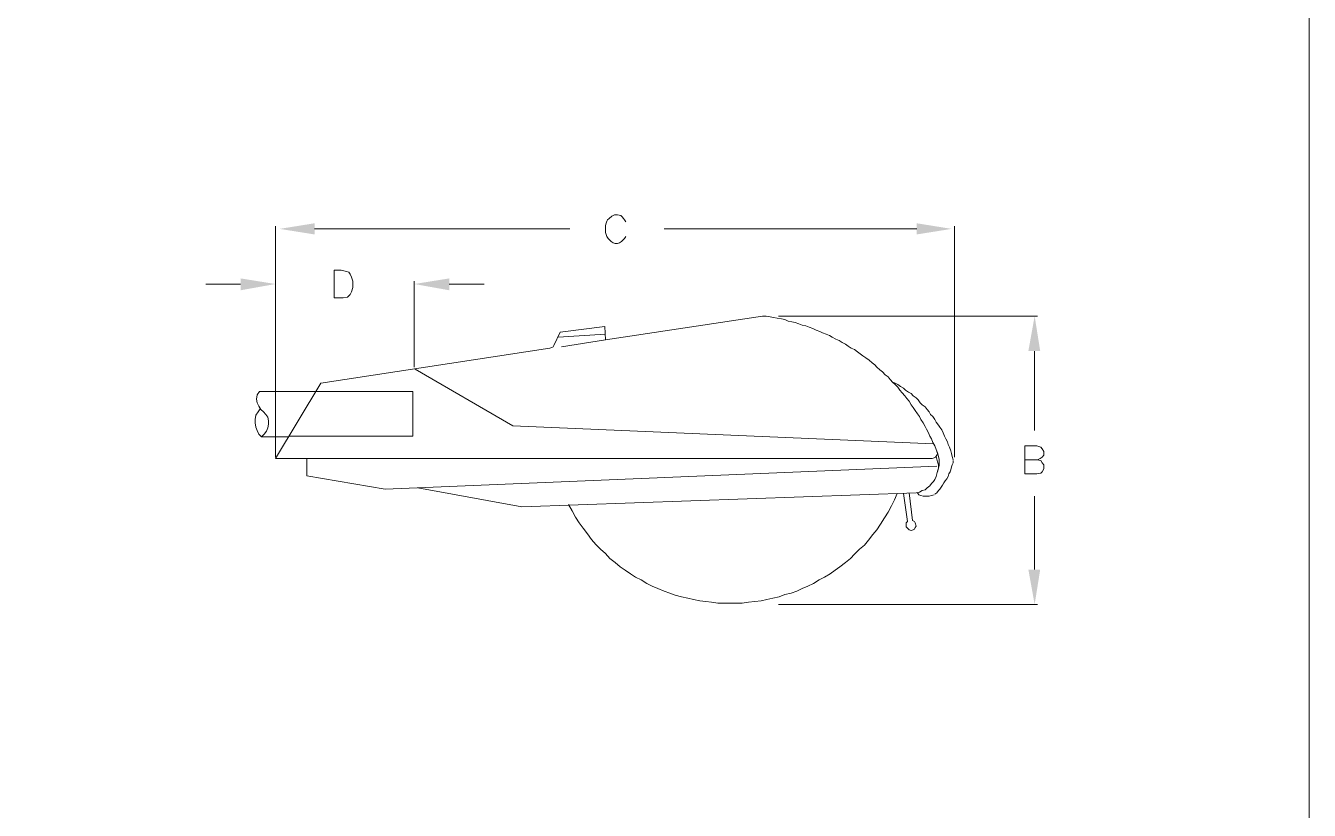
# Model space of a CAD drawing. Extents: x 604418 to 606014, y 1310869 to 1312555.
# Drawn here: x 605446.81 to 605480.69, y 1311143.32 to 1311164.02 of the extents above; entities that cross this region are included whole.
import ezdxf

# ---------------------------------------------------------------- set-up
doc = ezdxf.new("R2010")
doc.units = 0
doc.header["$MEASUREMENT"] = 0
doc.layers.get('0').update_dxf_attribs({"color": 10})

msp = doc.modelspace()

# ---------------------------------------------------------------- hatches: boundary and pattern name
at = {"lineweight": 13}
for points in [[(605454.431, 1311158.81), (605454.431, 1311158.515), (605453.51, 1311158.662)], [(605470.326, 1311158.81), (605470.326, 1311158.515), (605471.247, 1311158.662)], [(605452.479, 1311157.355), (605452.479, 1311157.042), (605453.4, 1311157.207)], [(605457.986, 1311157.355), (605457.986, 1311157.042), (605457.065, 1311157.207)], [(605473.273, 1311155.439), (605473.586, 1311155.439), (605473.439, 1311156.36)], [(605473.273, 1311149.674), (605473.586, 1311149.674), (605473.439, 1311148.754)]]:
    msp.add_hatch(color=7, dxfattribs=at).paths.add_polyline_path(points)

# ---------------------------------------------------------------- linework, layer by layer
at = {"color": 7, "lineweight": 13}
msp.add_lwpolyline([(605420.505, 1311106.841), (605480.689, 1311106.841), (605480.689, 1311184.727), (605420.505, 1311184.727)], close=True, dxfattribs=at)
for points in [[(605453.4, 1311152.64), (605453.4, 1311158.736)], [(605462.646, 1311158.847), (605462.609, 1311158.902), (605462.59, 1311158.939), (605462.554, 1311158.976), (605462.517, 1311159.012), (605462.425, 1311159.031), (605462.351, 1311159.031), (605462.277, 1311158.994), (605462.204, 1311158.939), (605462.167, 1311158.902), (605462.148, 1311158.865), (605462.13, 1311158.81), (605462.112, 1311158.755), (605462.112, 1311158.57), (605462.148, 1311158.46), (605462.185, 1311158.405), (605462.259, 1311158.331), (605462.314, 1311158.294), (605462.369, 1311158.276), (605462.425, 1311158.276), (605462.48, 1311158.294), (605462.535, 1311158.331), (605462.572, 1311158.368), (605462.609, 1311158.405), (605462.646, 1311158.46)], [(605471.321, 1311152.64), (605471.321, 1311158.736)], [(605454.431, 1311158.662), (605461.172, 1311158.662)], [(605470.326, 1311158.662), (605463.659, 1311158.662)], [(605454.947, 1311156.839), (605454.947, 1311157.576), (605455.002, 1311157.576), (605455.057, 1311157.576), (605455.131, 1311157.576), (605455.205, 1311157.557), (605455.278, 1311157.539), (605455.334, 1311157.521), (605455.371, 1311157.465), (605455.407, 1311157.392), (605455.426, 1311157.336), (605455.444, 1311157.281), (605455.444, 1311157.115), (605455.407, 1311157.005), (605455.371, 1311156.931), (605455.297, 1311156.857), (605455.186, 1311156.839), (605454.947, 1311156.839)], [(605452.479, 1311157.207), (605451.558, 1311157.207)], [(605453.4, 1311155.016), (605453.4, 1311157.281)], [(605457.065, 1311155.016), (605457.065, 1311157.281)], [(605457.986, 1311157.207), (605458.907, 1311157.207)], [(605460.914, 1311155.937), (605462.093, 1311156.084)], [(605462.093, 1311156.084), (605462.112, 1311155.734)], [(605462.112, 1311155.734), (605466.256, 1311156.36)], [(605470.878, 1311152.75), (605470.842, 1311152.842), (605470.805, 1311152.934), (605470.75, 1311153.027), (605470.713, 1311153.119), (605470.676, 1311153.192), (605470.639, 1311153.284), (605470.584, 1311153.376), (605470.547, 1311153.45), (605470.492, 1311153.542), (605470.436, 1311153.634), (605470.4, 1311153.708), (605470.344, 1311153.782), (605470.289, 1311153.874), (605470.234, 1311153.947), (605470.179, 1311154.021), (605470.123, 1311154.113), (605470.068, 1311154.187), (605470.013, 1311154.261), (605469.939, 1311154.334), (605469.884, 1311154.408), (605469.829, 1311154.482), (605469.755, 1311154.555), (605469.7, 1311154.61), (605469.626, 1311154.684), (605469.571, 1311154.758), (605469.497, 1311154.813), (605469.423, 1311154.887), (605469.35, 1311154.942), (605469.276, 1311155.016), (605469.221, 1311155.071), (605469.147, 1311155.126), (605469.074, 1311155.2), (605468.981, 1311155.255), (605468.908, 1311155.31), (605468.834, 1311155.366), (605468.76, 1311155.421), (605468.687, 1311155.476), (605468.595, 1311155.513), (605468.521, 1311155.568), (605468.447, 1311155.623), (605468.355, 1311155.66), (605468.282, 1311155.716), (605468.189, 1311155.752), (605468.097, 1311155.808), (605468.024, 1311155.845), (605467.932, 1311155.881), (605467.84, 1311155.918), (605467.766, 1311155.955), (605467.674, 1311155.992), (605467.582, 1311156.029), (605467.49, 1311156.066), (605467.397, 1311156.102), (605467.305, 1311156.121), (605467.213, 1311156.158), (605467.121, 1311156.194), (605467.029, 1311156.213), (605466.937, 1311156.231), (605466.845, 1311156.268), (605466.753, 1311156.287), (605466.642, 1311156.305), (605466.55, 1311156.323), (605466.458, 1311156.342), (605466.348, 1311156.36), (605466.256, 1311156.36)], [(605466.679, 1311156.36), (605473.512, 1311156.36)], [(605460.638, 1311155.513), (605460.693, 1311155.531), (605460.73, 1311155.55), (605460.749, 1311155.587), (605460.914, 1311155.937)], [(605460.859, 1311155.808), (605462.112, 1311155.881)], [(605462.112, 1311155.734), (605460.951, 1311155.55)], [(605454.597, 1311154.592), (605460.638, 1311155.513)], [(605473.439, 1311155.439), (605473.439, 1311153.34)], [(605457.083, 1311154.96), (605459.662, 1311153.469)], [(605452.976, 1311154.371), (605452.921, 1311154.279), (605452.902, 1311154.168), (605452.921, 1311154.076), (605452.958, 1311153.984), (605453.013, 1311153.892), (605453.087, 1311153.837)], [(605452.976, 1311154.371), (605457.028, 1311154.371)], [(605453.4, 1311152.603), (605454.597, 1311154.592)], [(605457.028, 1311154.371), (605457.028, 1311153.192)], [(605471.284, 1311152.566), (605471.265, 1311152.658), (605471.247, 1311152.732), (605471.228, 1311152.806), (605471.192, 1311152.898), (605471.155, 1311152.971), (605471.136, 1311153.045), (605471.099, 1311153.119), (605471.063, 1311153.192), (605471.026, 1311153.284), (605470.989, 1311153.358), (605470.934, 1311153.432), (605470.897, 1311153.487), (605470.842, 1311153.561), (605470.805, 1311153.634), (605470.75, 1311153.708), (605470.694, 1311153.763), (605470.657, 1311153.837), (605470.602, 1311153.892), (605470.547, 1311153.966), (605470.473, 1311154.021), (605470.418, 1311154.076), (605470.363, 1311154.15), (605470.308, 1311154.205), (605470.234, 1311154.261), (605470.179, 1311154.316), (605470.105, 1311154.353), (605470.031, 1311154.408), (605469.976, 1311154.463), (605469.902, 1311154.5), (605469.829, 1311154.555), (605469.755, 1311154.592), (605469.681, 1311154.629)], [(605452.995, 1311153.911), (605452.939, 1311153.837), (605452.884, 1311153.745), (605452.866, 1311153.634), (605452.866, 1311153.542), (605452.884, 1311153.432), (605452.921, 1311153.34), (605452.958, 1311153.248), (605453.031, 1311153.174), (605453.105, 1311153.248), (605453.16, 1311153.321), (605453.197, 1311153.413), (605453.216, 1311153.505), (605453.216, 1311153.598), (605453.197, 1311153.69), (605453.142, 1311153.763), (605453.087, 1311153.837)], [(605459.662, 1311153.469), (605470.768, 1311152.99)], [(605453.75, 1311153.174), (605453.031, 1311153.174)], [(605457.028, 1311153.192), (605453.75, 1311153.192)], [(605470.308, 1311151.7), (605470.4, 1311151.719), (605470.473, 1311151.756), (605470.547, 1311151.774), (605470.602, 1311151.829), (605470.676, 1311151.885), (605470.713, 1311151.94), (605470.768, 1311151.995), (605470.805, 1311152.05), (605470.842, 1311152.124), (605470.86, 1311152.198), (605470.878, 1311152.271), (605470.897, 1311152.345), (605470.897, 1311152.437), (605470.878, 1311152.511), (605470.86, 1311152.585), (605470.842, 1311152.658)], [(605470.731, 1311152.603), (605470.786, 1311152.621), (605470.823, 1311152.64), (605470.86, 1311152.695), (605470.878, 1311152.732), (605470.86, 1311152.787)], [(605470.878, 1311152.253), (605470.915, 1311152.419), (605470.915, 1311152.585), (605470.878, 1311152.75)], [(605473.181, 1311152.198), (605473.181, 1311152.934), (605473.494, 1311152.934), (605473.604, 1311152.898), (605473.641, 1311152.861), (605473.678, 1311152.787), (605473.678, 1311152.732), (605473.678, 1311152.695), (605473.641, 1311152.64), (605473.586, 1311152.603), (605473.512, 1311152.566), (605473.42, 1311152.566), (605473.328, 1311152.566), (605473.254, 1311152.566), (605473.181, 1311152.566)], [(605453.4, 1311152.603), (605470.731, 1311152.603)], [(605456.291, 1311151.793), (605454.229, 1311152.142), (605454.229, 1311152.603)], [(605456.291, 1311151.793), (605470.86, 1311152.4)], [(605470.805, 1311151.664), (605470.86, 1311151.7), (605470.897, 1311151.756), (605470.934, 1311151.793), (605470.971, 1311151.848), (605471.007, 1311151.903), (605471.044, 1311151.958), (605471.081, 1311152.014), (605471.118, 1311152.069), (605471.155, 1311152.124), (605471.173, 1311152.198), (605471.21, 1311152.253), (605471.228, 1311152.308), (605471.247, 1311152.382), (605471.265, 1311152.437), (605471.284, 1311152.492), (605471.284, 1311152.548)], [(605473.494, 1311152.566), (605473.604, 1311152.548), (605473.641, 1311152.492), (605473.678, 1311152.437), (605473.678, 1311152.327), (605473.641, 1311152.253), (605473.604, 1311152.216), (605473.494, 1311152.198), (605473.181, 1311152.198)], [(605457.157, 1311151.829), (605459.901, 1311151.332)], [(605459.901, 1311151.332), (605470.308, 1311151.7)], [(605461.135, 1311151.387), (605461.227, 1311151.222), (605461.32, 1311151.056), (605461.412, 1311150.908), (605461.522, 1311150.761), (605461.633, 1311150.614), (605461.743, 1311150.466), (605461.854, 1311150.338), (605461.983, 1311150.209), (605462.112, 1311150.098), (605462.222, 1311149.969), (605462.369, 1311149.859), (605462.498, 1311149.748), (605462.627, 1311149.656), (605462.775, 1311149.564), (605462.903, 1311149.472), (605463.051, 1311149.398), (605463.198, 1311149.306), (605463.346, 1311149.232), (605463.493, 1311149.177), (605463.659, 1311149.104), (605463.806, 1311149.048), (605463.953, 1311148.993), (605464.119, 1311148.956), (605464.285, 1311148.919), (605464.432, 1311148.882), (605464.598, 1311148.846), (605464.764, 1311148.827), (605464.911, 1311148.809), (605465.077, 1311148.79), (605465.243, 1311148.79), (605465.408, 1311148.79), (605465.574, 1311148.79), (605465.721, 1311148.79), (605465.887, 1311148.809), (605466.053, 1311148.827), (605466.219, 1311148.846), (605466.366, 1311148.882), (605466.532, 1311148.919), (605466.698, 1311148.956), (605466.845, 1311149.011), (605467.011, 1311149.048), (605467.158, 1311149.104), (605467.305, 1311149.177), (605467.453, 1311149.232), (605467.6, 1311149.306), (605467.747, 1311149.398), (605467.895, 1311149.472), (605468.042, 1311149.564), (605468.171, 1311149.656), (605468.3, 1311149.748), (605468.447, 1311149.859), (605468.576, 1311149.969), (605468.687, 1311150.08), (605468.816, 1311150.209), (605468.945, 1311150.319), (605469.055, 1311150.448), (605469.166, 1311150.595), (605469.276, 1311150.724), (605469.368, 1311150.872), (605469.479, 1311151.037), (605469.571, 1311151.185), (605469.663, 1311151.351), (605469.737, 1311151.516), (605469.81, 1311151.682)], [(605469.976, 1311151.682), (605470.087, 1311150.945)], [(605470.123, 1311151.7), (605470.215, 1311150.964)], [(605470.344, 1311151.7), (605470.381, 1311151.645), (605470.436, 1311151.627), (605470.492, 1311151.608), (605470.547, 1311151.608), (605470.602, 1311151.608), (605470.657, 1311151.608), (605470.713, 1311151.627), (605470.786, 1311151.645)], [(605473.439, 1311149.674), (605473.439, 1311151.608)], [(605470.087, 1311150.945), (605470.05, 1311150.908), (605470.05, 1311150.853), (605470.05, 1311150.798), (605470.087, 1311150.761), (605470.123, 1311150.724), (605470.179, 1311150.706), (605470.234, 1311150.724), (605470.271, 1311150.743), (605470.289, 1311150.78), (605470.308, 1311150.816), (605470.289, 1311150.908), (605470.271, 1311150.945), (605470.215, 1311150.964)], [(605466.679, 1311148.754), (605473.512, 1311148.754)]]:
    msp.add_lwpolyline(points, dxfattribs=at)

doc.saveas('drawing.dxf')
